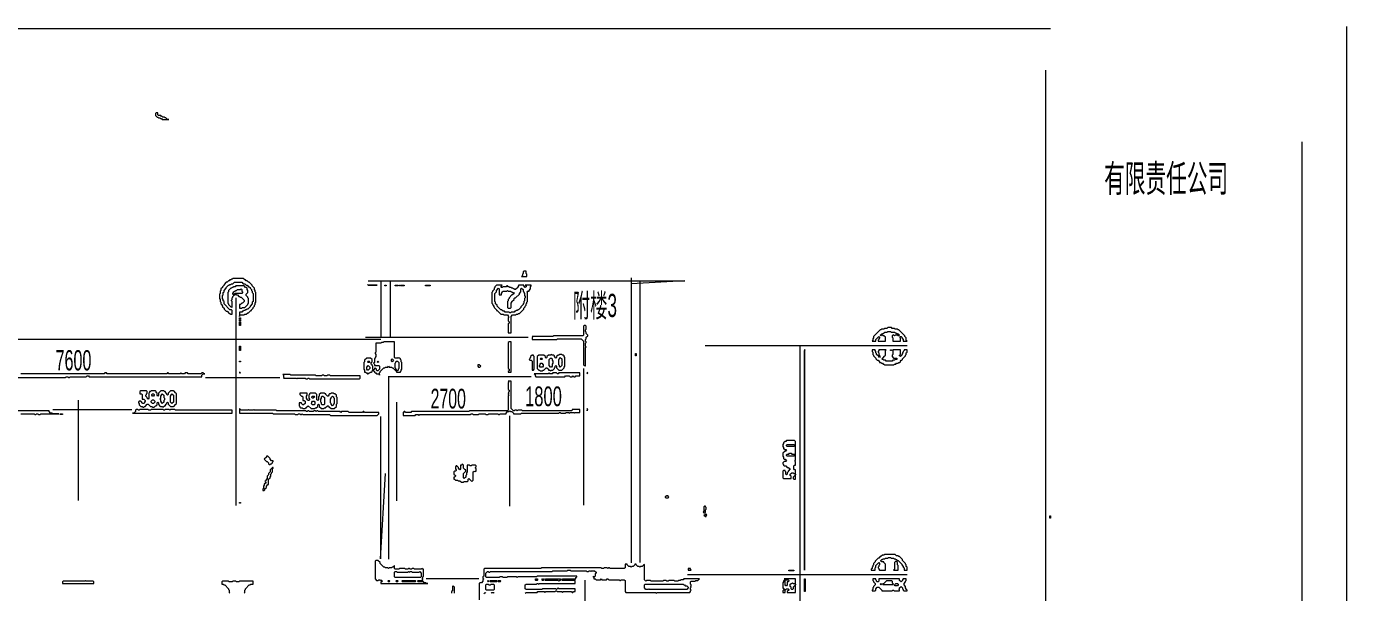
# Model space of a CAD drawing. Header units: millimetres. Extents: x 4 to 412, y 4 to 290.
# Drawn here: x 256.7 to 412.1, y 223.6 to 290.3 of the extents above; entities that cross this region are included whole.
import ezdxf

# ---------------------------------------------------------------- set-up
doc = ezdxf.new("R2010")
doc.units = ezdxf.units.MM
for name, color, linetype, lineweight in [('OCR_TEXT', 6, 'CONTINUOUS', 0), ('TRACE_CURVE', 6, 'CONTINUOUS', 0), ('TRACE_STRAIGHT', 5, 'CONTINUOUS', 0), ('TRACE_TEXT_SYMBOL', 6, 'CONTINUOUS', 0)]:
    doc.layers.add(name, color=color, linetype=linetype, lineweight=lineweight)
doc.styles.add('wqy-unicode', font='wqy-unicode')

msp = doc.modelspace()

# ---------------------------------------------------------------- linework, layer by layer
at = {"layer": 'TRACE_CURVE', "color": 6}
msp.add_lwpolyline([(348.28, 252.21), (348.28, 226.29), (348.28, 252.13), (348.37, 252.21)], close=True, dxfattribs=at)
at = {"layer": 'TRACE_STRAIGHT', "color": 5}
for p, q in [((36.51, 290.06), (377.27, 290.06)), ((412.1, 290.31), (412.1, 3.56)), ((376.67, 285.14), (376.67, 153.59)), ((406.82, 276.73), (406.82, 8.71)), ((296.96, 260.34), (334.21, 260.34)), ((298.45, 260.36), (298.45, 253.72)), ((299.55, 260.34), (299.55, 253.72)), ((327.88, 260.69), (327.88, 227.15)), ((327.88, 260.03), (334.21, 260.4)), ((328.9, 260.34), (328.9, 227.17)), ((281.38, 258.34), (281.38, 233.88)), ((223.48, 253.49), (298.45, 253.49)), ((296.61, 253.72), (315.79, 253.72)), ((336.62, 252.75), (360.37, 252.75)), ((347.75, 252.75), (347.75, 167.88)), ((277.79, 248.97), (286.54, 248.97)), ((299.28, 249.07), (316.14, 249.07)), ((299.34, 249.12), (299.34, 227.58)), ((322.28, 250.02), (322.28, 233.93)), ((262.83, 246.3), (262.83, 234.5)), ((300.29, 246.08), (300.29, 234.44)), ((259.83, 245.21), (269.12, 245.21)), ((298.38, 244.37), (298.41, 227.61)), ((313.59, 244.47), (313.59, 233.8)), ((298.41, 227.61), (298.97, 237.68)), ((334.53, 225.78), (360.37, 225.78)), ((303.78, 225.28), (309.97, 225.28)), ((322.46, 225.1), (322.46, 189.95))]:
    msp.add_line(p, q, dxfattribs=at)
at = {"layer": 'TRACE_TEXT_SYMBOL', "color": 6}
for points in [[(272.01, 280.15), (271.92, 280.06), (271.92, 279.8), (272.09, 279.62), (272.18, 279.62), (272.27, 279.54), (272.44, 279.54), (272.53, 279.45), (272.62, 279.45), (272.71, 279.36), (273.49, 279.36), (273.32, 279.36), (273.14, 279.54), (273.06, 279.54), (272.97, 279.62), (272.79, 279.62), (272.71, 279.71), (272.62, 279.71), (272.53, 279.8), (272.27, 279.8), (272.18, 279.89), (272.18, 280.15)], [(315.27, 261.5), (315.18, 261.41), (315.18, 261.23), (315.09, 261.15), (315.09, 260.97), (315, 260.88), (315.62, 260.88), (315.62, 261.15), (315.53, 261.23), (315.53, 261.5)], [(281.38, 259.75), (281.29, 259.66), (281.11, 259.66), (281.03, 259.57), (280.94, 259.57), (280.85, 259.48), (280.76, 259.48), (280.5, 259.22), (280.5, 259.04), (280.41, 258.96), (280.41, 257.73), (280.5, 257.64), (280.5, 257.56), (280.76, 257.29), (280.85, 257.29), (280.94, 257.21), (280.94, 257.91), (280.85, 257.99), (280.85, 258.08), (280.94, 258.17), (280.94, 258.34), (281.03, 258.43), (281.03, 258.52), (281.2, 258.69), (281.29, 258.69), (281.38, 258.78), (281.46, 258.69), (281.55, 258.69), (281.73, 258.52), (281.81, 258.52), (281.9, 258.43), (281.99, 258.43), (282.34, 258.08), (282.34, 257.91), (282.16, 257.73), (282.08, 257.73), (281.9, 257.56), (281.81, 257.56), (281.81, 257.12), (282.08, 257.12), (282.16, 257.21), (282.43, 257.21), (282.78, 257.56), (282.78, 257.64), (282.87, 257.73), (282.87, 258.26), (282.78, 258.34), (282.78, 258.43), (282.6, 258.61), (282.6, 258.78), (282.78, 258.96), (282.78, 259.22), (282.69, 259.31), (282.69, 259.48), (282.6, 259.57), (282.51, 259.57), (282.34, 259.75)], [(296.88, 259.92), (296.96, 259.83), (298.02, 259.83), (296.96, 259.83)], [(298.89, 259.83), (299.07, 259.83), (299.07, 259.75), (298.89, 259.75)], [(300.12, 259.83), (300.47, 259.83), (300.47, 259.75), (300.12, 259.75)], [(300.64, 259.83), (300.73, 259.83), (300.73, 259.75), (300.64, 259.75)], [(300.82, 259.83), (301.17, 259.83), (301.17, 259.75), (300.82, 259.75)], [(303.71, 259.83), (304.23, 259.83), (304.23, 259.75), (303.71, 259.75)], [(281.9, 259.31), (281.99, 259.4), (282.08, 259.31), (282.08, 259.13), (282.16, 259.04), (282.16, 258.96), (282.08, 258.87), (281.29, 258.87), (281.11, 258.69), (281.03, 258.78), (281.03, 258.87), (281.11, 258.96), (281.11, 259.04), (281.2, 259.13), (281.29, 259.13), (281.38, 259.22), (281.46, 259.22), (281.55, 259.31)], [(281.81, 255.98), (281.9, 255.98), (281.9, 255.8), (281.81, 255.8)], [(281.81, 255.72), (281.9, 255.72), (281.9, 255.63), (281.81, 255.63)], [(281.81, 255.54), (281.9, 255.54), (281.9, 255.1), (281.81, 255.1)], [(322.36, 255.1), (322.27, 255.02), (322.27, 253.97), (322.19, 253.88), (318.77, 253.88), (318.68, 253.79), (316.23, 253.79), (316.32, 253.7), (316.23, 253.62), (316.23, 253.44), (319.12, 253.44), (319.21, 253.53), (322.01, 253.53), (322.27, 253.26), (322.27, 250.46), (322.36, 250.37), (322.45, 250.37), (322.54, 250.29), (322.54, 252.48), (322.62, 252.56), (322.54, 252.65), (322.54, 253), (322.62, 253.09), (322.62, 253.18), (322.54, 253.26), (322.54, 253.44), (322.62, 253.53), (322.62, 253.7), (322.8, 253.88), (322.8, 253.97), (322.62, 254.14), (322.62, 254.32), (322.54, 254.4), (322.54, 254.58), (322.62, 254.67), (322.62, 255.02), (322.54, 255.1)], [(357.22, 253.97), (357.3, 254.05), (357.39, 253.97), (357.3, 253.88)], [(359.23, 253.97), (359.32, 254.05), (359.41, 254.05), (359.49, 253.97), (359.41, 253.88), (359.32, 253.88)], [(281.81, 252.65), (281.9, 252.65), (281.9, 252.13), (281.81, 252.13)], [(313.52, 253.18), (313.43, 253.09), (313.43, 250.02), (313.52, 249.94), (313.52, 249.76), (313.43, 249.67), (313.43, 249.59), (313.78, 249.59), (313.78, 253.18)], [(328.4, 251.78), (328.49, 251.78), (328.49, 251.51), (328.4, 251.51)], [(358.44, 252.21), (358.53, 252.21), (358.53, 252.13), (358.44, 252.13)], [(281.81, 250.9), (281.9, 250.9), (281.9, 250.81), (281.81, 250.81)], [(296.96, 250.37), (297.14, 250.2), (297.14, 250.02), (296.96, 249.85), (296.88, 249.85), (296.79, 249.94), (296.79, 250.2)], [(296.88, 250.81), (296.96, 250.9), (297.05, 250.9), (297.14, 250.81), (297.05, 250.73), (296.96, 250.73)], [(298.02, 250.81), (298.1, 250.9), (298.19, 250.81), (298.1, 250.73)], [(299.68, 251.08), (299.77, 251.16), (299.94, 250.99), (299.77, 250.81), (299.68, 250.9)], [(300.2, 250.81), (300.29, 250.9), (300.38, 250.9), (300.56, 250.73), (300.56, 250.02), (300.47, 249.94), (300.47, 249.85), (300.38, 249.76), (300.2, 249.94), (300.2, 250.02), (300.12, 250.11), (300.12, 250.64), (300.2, 250.73)], [(309.84, 250.46), (309.84, 250.29), (309.93, 250.2), (310.1, 250.2), (310.19, 250.29), (310.01, 250.46)], [(316.23, 251.6), (316.06, 251.43), (316.06, 251.34), (315.97, 251.25), (315.97, 251.16), (315.88, 251.08), (315.97, 250.99), (316.14, 250.99), (316.23, 250.9), (316.23, 249.85), (316.41, 249.85), (316.49, 249.94), (316.49, 251.43), (316.41, 251.51), (316.41, 251.6)], [(318.51, 251.69), (318.42, 251.6), (318.16, 251.6), (317.98, 251.43), (317.98, 251.34), (317.89, 251.25), (317.81, 251.34), (317.81, 251.43), (317.63, 251.6), (317.02, 251.6), (316.84, 251.43), (316.84, 250.02), (317.02, 249.85), (317.11, 249.85), (317.19, 249.76), (317.46, 249.76), (317.54, 249.85), (317.63, 249.85), (317.89, 250.11), (317.98, 250.11), (318.16, 249.94), (318.16, 249.85), (318.33, 249.85), (318.42, 249.76), (318.51, 249.85), (318.68, 249.85), (318.86, 250.02), (318.86, 250.11), (318.95, 250.2), (318.95, 250.29), (319.03, 250.37), (319.12, 250.29), (319.12, 250.11), (319.38, 249.85), (319.73, 249.85), (320, 250.11), (320, 250.2), (320.08, 250.29), (320.08, 251.34), (320, 251.43), (320, 251.51), (319.91, 251.6), (319.82, 251.6), (319.73, 251.69), (319.47, 251.69), (319.38, 251.6), (319.3, 251.6), (319.12, 251.43), (319.12, 251.34), (319.03, 251.25), (318.86, 251.43), (318.86, 251.51), (318.77, 251.6), (318.6, 251.6)], [(317.19, 250.55), (317.28, 250.64), (317.37, 250.64), (317.54, 250.46), (317.54, 250.29), (317.46, 250.2), (317.19, 250.2), (317.11, 250.29), (317.11, 250.37), (317.19, 250.46)], [(317.19, 251.16), (317.28, 251.25), (317.37, 251.25), (317.46, 251.16), (317.37, 251.08), (317.28, 251.08)], [(318.42, 251.25), (318.51, 251.25), (318.6, 251.16), (318.6, 250.99), (318.68, 250.9), (318.68, 250.64), (318.6, 250.55), (318.6, 250.29), (318.51, 250.2), (318.42, 250.2), (318.25, 250.37), (318.25, 251.08)], [(319.47, 251.25), (319.56, 251.34), (319.73, 251.16), (319.73, 250.9), (319.82, 250.81), (319.73, 250.73), (319.73, 250.37), (319.56, 250.2), (319.47, 250.29), (319.47, 250.37), (319.38, 250.46), (319.38, 251.08), (319.47, 251.16)], [(357.04, 251.43), (357.13, 251.51), (357.22, 251.43), (357.13, 251.34)], [(281.81, 249.59), (281.81, 249.5), (281.9, 249.5)], [(286.89, 249.32), (286.98, 249.24), (286.98, 249.06), (287.07, 248.97), (286.98, 248.89), (288.47, 248.89), (288.56, 248.8), (288.64, 248.89), (289.52, 248.89), (289.61, 248.8), (289.78, 248.8), (289.87, 248.89), (289.96, 248.89), (290.05, 248.8), (295.91, 248.8), (296, 248.89), (296, 249.15), (292.5, 249.15), (292.41, 249.24), (292.15, 249.24), (292.06, 249.15), (291.8, 249.15), (291.71, 249.24), (291.53, 249.24), (291.45, 249.15), (290.83, 249.15), (290.75, 249.24), (287.86, 249.24), (287.77, 249.32)], [(318.25, 249.5), (318.16, 249.41), (316.49, 249.41), (316.58, 249.32), (316.58, 249.15), (316.67, 249.06), (320.08, 249.06), (320.17, 249.15), (320.61, 249.15), (320.7, 249.06), (320.96, 249.06), (321.05, 249.15), (321.14, 249.06), (321.31, 249.06), (321.4, 249.15), (321.84, 249.15), (321.84, 249.5), (319.38, 249.5), (319.3, 249.41), (319.21, 249.41), (319.12, 249.5), (318.68, 249.5), (318.6, 249.41), (318.33, 249.41)], [(322.71, 249.59), (322.71, 249.41), (322.8, 249.5)], [(271.57, 246.35), (271.66, 246.35), (271.83, 246.17), (271.83, 246.08), (271.66, 245.91), (271.57, 245.91), (271.39, 246.08), (271.39, 246.17)], [(271.48, 246.96), (271.57, 247.05), (271.66, 247.05), (271.74, 246.96), (271.74, 246.87), (271.66, 246.78), (271.57, 246.78), (271.48, 246.87)], [(272.62, 246.96), (272.71, 247.05), (272.88, 246.87), (272.88, 246.61), (272.97, 246.52), (272.97, 246.35), (272.88, 246.26), (272.88, 246.08), (272.71, 245.91), (272.62, 246), (272.62, 246.08), (272.53, 246.17), (272.53, 246.35), (272.44, 246.43), (272.53, 246.52), (272.53, 246.78), (272.62, 246.87)], [(273.76, 246.96), (273.84, 247.05), (274.02, 246.87), (274.02, 246.08), (273.84, 245.91), (273.67, 246.08), (273.67, 246.78), (273.76, 246.87)], [(290.31, 246.08), (290.4, 246.17), (290.57, 246.17), (290.66, 246.08), (290.66, 245.82), (290.57, 245.73), (290.4, 245.73), (290.22, 245.91), (290.31, 246)], [(290.31, 246.7), (290.4, 246.78), (290.57, 246.78), (290.66, 246.7), (290.48, 246.52), (290.4, 246.52), (290.31, 246.61)], [(291.45, 246.7), (291.53, 246.78), (291.62, 246.78), (291.8, 246.61), (291.8, 245.82), (291.71, 245.73), (291.53, 245.73), (291.45, 245.82), (291.45, 246), (291.36, 246.08), (291.36, 246.43), (291.45, 246.52)], [(292.76, 246.78), (292.85, 246.7), (292.85, 246.61), (292.94, 246.52), (292.94, 245.91), (292.85, 245.82), (292.85, 245.73), (292.76, 245.65), (292.59, 245.82), (292.59, 245.91), (292.5, 246), (292.5, 246.43), (292.59, 246.52), (292.59, 246.61)], [(260.71, 244.68), (260.97, 244.68), (260.97, 244.6), (260.71, 244.6)], [(269.64, 245.21), (269.55, 245.12), (269.55, 244.95), (269.38, 244.77), (269.2, 244.77), (280.94, 244.77), (280.94, 245.12), (274.28, 245.12), (274.2, 245.21), (273.67, 245.21), (273.58, 245.12), (273.49, 245.21), (273.06, 245.21), (272.97, 245.12), (272.88, 245.12), (272.79, 245.21), (271.39, 245.21), (271.31, 245.12), (271.13, 245.12), (271.04, 245.21), (270.08, 245.21), (269.99, 245.12), (269.9, 245.12), (269.82, 245.21)], [(281.81, 245.3), (281.81, 244.77), (285.67, 244.77), (285.76, 244.68), (288.29, 244.68), (288.38, 244.6), (288.64, 244.6), (288.73, 244.68), (288.91, 244.68), (289, 244.6), (289.08, 244.6), (289.17, 244.68), (289.26, 244.6), (292.41, 244.6), (292.5, 244.51), (298.02, 244.51), (298.19, 244.68), (298.19, 244.86), (296.53, 244.86), (296.44, 244.95), (296.35, 244.95), (296.26, 244.86), (294.69, 244.86), (294.6, 244.95), (293.81, 244.95), (293.72, 244.86), (293.64, 244.95), (291.1, 244.95), (291.01, 245.03), (290.92, 245.03), (290.83, 244.95), (290.75, 245.03), (290.57, 245.03), (290.48, 244.95), (290.05, 244.95), (289.96, 245.03), (289.87, 245.03), (289.78, 244.95), (289.7, 244.95), (289.61, 245.03), (286.19, 245.03), (286.11, 245.12), (283.57, 245.12), (283.48, 245.21), (283.39, 245.12), (282.95, 245.12), (282.87, 245.21), (282.78, 245.12), (281.99, 245.12)], [(322.71, 245.3), (322.71, 245.03), (322.71, 245.12), (322.8, 245.21)], [(346.18, 241), (346.27, 241.09), (347.06, 241.09), (347.14, 241), (347.14, 240.92), (347.06, 240.83), (346.27, 240.83), (346.18, 240.92)], [(284.97, 239.69), (284.97, 239.6), (284.7, 239.34), (284.97, 239.08), (285.05, 239.08), (285.23, 238.9), (285.23, 238.82), (285.32, 238.73), (285.4, 238.73), (285.49, 238.82), (285.58, 238.82), (285.67, 238.9), (285.67, 238.99), (285.76, 239.08), (285.76, 239.17), (285.58, 239.17), (285.4, 239.34), (285.4, 239.43), (285.14, 239.69)], [(346.44, 239.95), (346.53, 240.04), (346.71, 240.04), (346.79, 239.95), (347.14, 239.95), (347.23, 239.87), (347.06, 239.69), (346.27, 239.69), (346.18, 239.78), (346.18, 239.87), (346.27, 239.95)], [(285.67, 238.38), (285.4, 238.11), (285.4, 237.85), (285.23, 237.68), (285.23, 237.5), (285.05, 237.33), (285.05, 237.06), (284.88, 236.89), (284.88, 236.8), (284.79, 236.71), (284.88, 236.63), (284.88, 236.54), (284.79, 236.45), (284.7, 236.45), (284.7, 236.28), (284.62, 236.19), (284.62, 236.01), (284.7, 235.93), (284.62, 235.84), (284.53, 235.84), (284.53, 235.66), (284.7, 235.66), (284.79, 235.75), (284.79, 235.84), (284.97, 236.01), (284.97, 236.19), (285.14, 236.36), (285.23, 236.36), (285.23, 236.98), (285.4, 237.15), (285.4, 237.24), (285.49, 237.33), (285.49, 237.59), (285.58, 237.68), (285.58, 237.76), (285.67, 237.85), (285.67, 238.2), (285.76, 238.29), (285.76, 238.38)], [(332.08, 235.05), (331.99, 234.96), (331.91, 234.96), (331.91, 234.87), (331.99, 234.79), (332.26, 234.79), (332.34, 234.87), (332.26, 234.96), (332.26, 235.05)], [(281.81, 234.26), (281.9, 234.26), (281.9, 234.17), (281.81, 234.17)], [(336.55, 233.82), (336.46, 233.74), (336.46, 233.21), (336.37, 233.12), (336.46, 233.04), (336.55, 233.04), (336.64, 233.12), (336.64, 233.39), (336.72, 233.47), (336.72, 233.65), (336.64, 233.74), (336.64, 233.82)], [(336.64, 232.86), (336.55, 232.77), (336.46, 232.77), (336.64, 232.6), (336.72, 232.6), (336.72, 232.68), (336.81, 232.77), (336.72, 232.86)], [(377.18, 232.68), (377.27, 232.68), (377.27, 232.42), (377.18, 232.42)], [(297.84, 227.43), (297.75, 227.34), (297.75, 225.24), (297.93, 225.07), (298.1, 225.07), (298.19, 225.15), (298.28, 225.15), (298.37, 225.07), (298.45, 225.15), (298.63, 224.98), (298.54, 224.89), (298.45, 224.89), (298.45, 224.72), (303.97, 224.72), (303.8, 224.72), (303.71, 224.8), (303.53, 224.8), (303.45, 224.89), (302.83, 224.89), (302.74, 224.98), (302.83, 225.07), (303.36, 225.07), (303.36, 225.15), (303.27, 225.24), (303.36, 225.33), (303.36, 225.5), (303.45, 225.59), (303.45, 226.38), (303.36, 226.38), (303.27, 226.47), (303.18, 226.38), (302.39, 226.38), (302.31, 226.47), (302.13, 226.47), (302.04, 226.38), (301.87, 226.38), (301.78, 226.47), (301.69, 226.47), (301.61, 226.38), (301.34, 226.38), (301.26, 226.47), (300.64, 226.47), (300.56, 226.38), (300.12, 226.38), (300.03, 226.47), (300.03, 226.82), (299.85, 226.64), (299.77, 226.64), (299.68, 226.55), (299.42, 226.55), (299.33, 226.47), (299.24, 226.55), (298.98, 226.55), (298.89, 226.64), (298.8, 226.64), (298.37, 227.08), (298.37, 227.17), (298.1, 227.43)], [(359.05, 227.34), (358.88, 227.17), (358.88, 226.38), (358.79, 226.29), (359.32, 226.29), (359.32, 226.82), (359.23, 226.91), (359.23, 227.17)], [(300.03, 226.03), (300.12, 226.12), (300.29, 226.12), (300.38, 226.03), (301.61, 226.03), (301.69, 226.12), (301.78, 226.03), (301.87, 226.12), (302.04, 226.12), (302.13, 226.03), (302.92, 226.03), (303.01, 226.12), (303.18, 225.94), (303.18, 225.5), (303.09, 225.42), (300.12, 225.42), (300.03, 225.5)], [(334.62, 226.47), (334.62, 226.29), (334.97, 226.29), (334.88, 226.38), (334.88, 226.47)], [(346.44, 226.29), (347.06, 226.29), (347.06, 226.2), (346.44, 226.2)], [(263.69, 225.07), (263.6, 224.98), (261.06, 224.98), (260.97, 224.89), (260.97, 224.72), (264.65, 224.72), (264.65, 224.89), (264.56, 224.98), (263.77, 224.98)], [(299.24, 224.98), (299.33, 225.07), (299.42, 225.07), (299.5, 224.98), (299.42, 224.89), (299.33, 224.89)], [(300.2, 224.98), (300.29, 225.07), (300.38, 225.07), (300.47, 224.98), (300.38, 224.89), (300.29, 224.89)], [(300.91, 224.98), (300.99, 225.07), (302.48, 225.07), (302.57, 224.98), (302.48, 224.89), (300.99, 224.89)], [(310.8, 224.54), (310.89, 224.63), (311.06, 224.63), (311.15, 224.54), (311.33, 224.54), (311.41, 224.63), (311.68, 224.63), (311.76, 224.54), (311.76, 224.02), (311.68, 223.93), (310.89, 223.93), (310.8, 224.02)], [(310.98, 224.98), (311.06, 225.07), (311.15, 224.98), (311.06, 224.89)], [(311.24, 224.98), (311.33, 225.07), (312.03, 225.07), (312.11, 224.98), (312.03, 224.89), (311.33, 224.89)], [(312.2, 224.98), (312.29, 225.07), (312.47, 225.07), (312.55, 224.98), (312.47, 224.89), (312.29, 224.89)], [(316.58, 225.15), (316.67, 225.24), (316.84, 225.24), (316.93, 225.15), (316.84, 225.07), (316.67, 225.07)], [(317.37, 225.15), (317.46, 225.24), (317.54, 225.24), (317.63, 225.15), (317.54, 225.07), (317.46, 225.07)], [(317.72, 225.15), (317.81, 225.24), (319.56, 225.24), (319.65, 225.15), (319.56, 225.07), (319.47, 225.07), (319.38, 224.98), (319.3, 225.07), (317.81, 225.07)], [(329.45, 224.54), (329.54, 224.63), (334.01, 224.63), (334.1, 224.54), (334.18, 224.54), (334.27, 224.45), (334.45, 224.45), (334.62, 224.28), (334.62, 224.19), (334.45, 224.02), (330.07, 224.02), (329.98, 224.1), (329.89, 224.02), (329.63, 224.02), (329.45, 224.19)], [(345.92, 225.24), (346.01, 225.15), (345.83, 224.98), (345.83, 224.89), (345.74, 224.8), (345.74, 224.19), (345.83, 224.1), (345.92, 224.1), (346.01, 224.02), (345.92, 223.93), (345.83, 223.93), (345.74, 223.84), (345.74, 223.66), (346.01, 223.66), (346.01, 223.93), (346.18, 224.1), (346.36, 224.1), (346.44, 224.02), (346.44, 223.93), (346.27, 223.75), (346.27, 223.66), (347.23, 223.66), (347.23, 225.24)], [(346.01, 225.07), (346.09, 225.15), (346.36, 225.15), (346.44, 225.07), (346.44, 224.98), (346.36, 224.89), (346.27, 224.89), (346.27, 224.54), (346.18, 224.45), (346.09, 224.45), (346.01, 224.54)], [(346.79, 224.72), (346.88, 224.8), (346.97, 224.72), (347.14, 224.72), (347.23, 224.63), (347.23, 224.54), (346.97, 224.28), (346.97, 224.1), (346.88, 224.02), (346.79, 224.02), (346.71, 224.1), (346.71, 224.28), (346.62, 224.37), (346.62, 224.63), (346.71, 224.72)], [(348.28, 225.24), (348.37, 225.24), (348.37, 223.75), (348.28, 223.75)], [(356.34, 225.24), (356.34, 225.07), (356.43, 224.98), (356.43, 224.89), (356.6, 224.72), (356.6, 224.54), (356.43, 224.37), (356.43, 224.28), (356.34, 224.19), (356.34, 224.02), (356.25, 223.93), (356.25, 223.84), (356.6, 223.84), (356.69, 223.93), (356.69, 224.1), (356.87, 224.28), (357.04, 224.28), (357.39, 223.93), (357.39, 223.84), (358.62, 223.84), (358.7, 223.93), (358.79, 223.93), (358.88, 223.84), (359.49, 223.84), (359.49, 223.93), (359.41, 224.02), (359.49, 224.1), (359.49, 224.19), (359.67, 224.37), (359.84, 224.19), (359.84, 224.1), (359.93, 224.02), (359.93, 223.93), (360.02, 223.84), (360.37, 223.84), (360.37, 223.93), (360.28, 224.02), (360.28, 224.1), (360.19, 224.19), (360.19, 224.37), (360.02, 224.54), (360.02, 224.72), (360.19, 224.89), (360.19, 224.98), (360.28, 225.07), (360.28, 225.24), (359.93, 225.24), (359.84, 225.15), (359.84, 225.07), (359.67, 224.89), (359.49, 225.07), (359.49, 225.24), (357.04, 225.24), (357.04, 224.98), (356.95, 224.89), (356.87, 224.89), (356.78, 224.98), (356.78, 225.07), (356.69, 225.15), (356.69, 225.24)], [(357.22, 224.63), (357.3, 224.72), (357.39, 224.63), (357.3, 224.54)], [(358, 225.07), (358.53, 225.07), (358.62, 224.98), (358.62, 224.8), (358.79, 224.63), (358.7, 224.54), (357.57, 224.54), (357.48, 224.63), (357.57, 224.72), (357.65, 224.72)], [(359.05, 224.72), (359.23, 224.72), (359.32, 224.63), (359.32, 224.54), (359.23, 224.45), (358.97, 224.45), (358.88, 224.54)]]:
    msp.add_lwpolyline(points, close=True, dxfattribs=at)
for points in [[(281.03, 260.62), (280.94, 260.53), (280.85, 260.53), (280.76, 260.45), (280.68, 260.45), (280.59, 260.36), (280.5, 260.36), (280.33, 260.18), (280.24, 260.18), (279.98, 259.92), (279.98, 259.83), (279.8, 259.66), (279.8, 259.57), (279.62, 259.4), (279.62, 259.22), (279.54, 259.13), (279.54, 258.87), (279.45, 258.78), (279.45, 258.26), (279.54, 258.17), (279.54, 257.91), (279.62, 257.82), (279.62, 257.64), (279.71, 257.56), (279.71, 257.47), (279.8, 257.38), (279.8, 257.29), (279.98, 257.12), (279.98, 257.03), (280.24, 256.77), (280.33, 256.77), (280.59, 256.51), (280.68, 256.51), (280.76, 256.42), (280.94, 256.42), (280.94, 256.86), (280.85, 256.94), (280.68, 256.94), (279.98, 257.64), (279.98, 257.91), (279.89, 257.99), (279.89, 258.17), (279.8, 258.26), (279.8, 258.61), (279.89, 258.69), (279.89, 258.96), (279.98, 259.04), (279.98, 259.22), (280.24, 259.48), (280.24, 259.57), (280.5, 259.83), (280.59, 259.83), (280.68, 259.92), (280.76, 259.92), (280.85, 260.01), (281.03, 260.01), (281.2, 260.18), (282.08, 260.18), (282.25, 260.01), (282.43, 260.01), (282.6, 259.83), (282.69, 259.83), (282.87, 259.66), (282.95, 259.66)], [(282.95, 259.66), (283.04, 259.57), (283.04, 259.48), (283.22, 259.31), (283.22, 259.22), (283.3, 259.13), (283.3, 258.96), (283.39, 258.87), (283.39, 257.91), (283.3, 257.82), (283.3, 257.64), (283.04, 257.38), (283.04, 257.29), (282.78, 257.03), (282.69, 257.03), (282.6, 256.94), (282.51, 256.94), (282.43, 256.86), (282.34, 256.86), (282.25, 256.77), (282.16, 256.77), (282.08, 256.68), (281.81, 256.68), (281.81, 256.15), (281.81, 256.24), (281.9, 256.33), (282.34, 256.33), (282.43, 256.42), (282.6, 256.42), (282.78, 256.59), (282.87, 256.59), (283.13, 256.86), (283.22, 256.86), (283.22, 256.94), (283.39, 257.12), (283.39, 257.21), (283.57, 257.38), (283.57, 257.47), (283.65, 257.56), (283.65, 257.73), (283.74, 257.82), (283.74, 258.96), (283.65, 259.04), (283.65, 259.22), (283.57, 259.31), (283.57, 259.48), (283.3, 259.75), (283.3, 259.83), (282.95, 260.18), (282.87, 260.18), (282.69, 260.36), (282.6, 260.36), (282.51, 260.45), (282.43, 260.45), (282.25, 260.62), (281.03, 260.62)], [(312.03, 259.83), (311.85, 259.66), (311.85, 259.57), (311.76, 259.48), (311.76, 259.31), (311.59, 259.13), (311.59, 259.04), (311.5, 258.96), (311.5, 257.73), (311.59, 257.64), (311.59, 257.56), (311.68, 257.47), (311.68, 257.38), (311.76, 257.29), (311.76, 257.21), (312.03, 256.94), (312.03, 256.86), (312.11, 256.86), (312.55, 256.42), (312.82, 256.42), (312.9, 256.33), (313.34, 256.33), (313.43, 256.24), (313.43, 256.15), (313.52, 256.07), (313.43, 255.98), (313.43, 255.63), (313.52, 255.54), (313.52, 255.37), (313.43, 255.28), (313.43, 254.23), (313.78, 254.23), (313.78, 256.15), (313.95, 256.33), (314.3, 256.33), (314.39, 256.42), (314.57, 256.42), (314.65, 256.51), (314.74, 256.51), (315.27, 257.03), (315.27, 257.12), (315.44, 257.29), (315.44, 257.38), (315.53, 257.47), (315.53, 257.64), (315.62, 257.73), (315.62, 257.82), (315.71, 257.91), (315.71, 258.96), (315.62, 259.04), (315.71, 259.13), (315.88, 259.13), (315.88, 259.22), (316.06, 259.4), (316.06, 259.66), (316.14, 259.75), (316.14, 259.83), (315.44, 259.83), (315.53, 259.75), (315.53, 259.66), (315.44, 259.57), (315.27, 259.75), (315.27, 259.83), (314.65, 259.83)], [(314.65, 259.83), (314.65, 259.75), (314.57, 259.66), (314.57, 259.57), (314.3, 259.31), (314.22, 259.31), (314.13, 259.4), (314.04, 259.4), (313.95, 259.48), (313.87, 259.48), (313.78, 259.57), (313.6, 259.57), (313.52, 259.66), (313.43, 259.66), (313.34, 259.75), (313.25, 259.75), (313.17, 259.66), (312.82, 259.66), (312.73, 259.57), (312.64, 259.57), (312.55, 259.66), (312.73, 259.83), (312.03, 259.83)], [(313.78, 256.68), (313.69, 256.59), (313.6, 256.59), (313.52, 256.68), (313.08, 256.68), (312.99, 256.77), (312.82, 256.77), (312.64, 256.94), (312.55, 256.94), (312.11, 257.38), (312.11, 257.47), (311.94, 257.64), (311.94, 257.82), (311.85, 257.91), (311.85, 258.87), (312.03, 259.04), (312.03, 259.22), (312.29, 259.48)], [(312.29, 259.48), (312.38, 259.4), (312.38, 258.69), (312.64, 258.69), (312.64, 258.87), (312.73, 258.96), (312.73, 259.04), (312.82, 259.13), (313.25, 259.13), (313.34, 259.22), (313.43, 259.13), (313.69, 259.13), (313.78, 259.04), (313.87, 259.04), (313.95, 258.96), (314.04, 258.96), (314.13, 258.87), (313.95, 258.69), (313.87, 258.69), (313.52, 258.34), (313.52, 258.26), (313.43, 258.17), (313.43, 257.99), (313.34, 257.91), (313.34, 257.21), (313.43, 257.12), (313.69, 257.12), (313.78, 257.21), (313.78, 257.73), (313.87, 257.82), (313.87, 257.91), (314.13, 258.17), (314.13, 258.26), (314.22, 258.34), (314.3, 258.34), (314.74, 258.78), (314.74, 258.87), (314.92, 259.04), (314.92, 259.4), (315, 259.48), (315.18, 259.31), (315.18, 259.13), (315.27, 259.04), (315.27, 258.96), (315.36, 258.87), (315.36, 258.61), (315.44, 258.52), (315.44, 258.34), (315.36, 258.26), (315.36, 257.99), (315.27, 257.91), (315.27, 257.73), (315.18, 257.64), (315.18, 257.56), (314.92, 257.29), (314.92, 257.21), (314.65, 256.94), (314.57, 256.94), (314.48, 256.86), (314.39, 256.86), (314.3, 256.77), (314.22, 256.77), (314.13, 256.68), (313.78, 256.68)], [(358.09, 254.84), (358, 254.75), (357.74, 254.75), (357.65, 254.67), (357.39, 254.67), (357.3, 254.58), (357.22, 254.58), (356.43, 253.79), (356.43, 253.62), (356.34, 253.53), (356.34, 253.35), (356.25, 253.26), (356.69, 253.26), (356.69, 253.44), (357.04, 253.79), (357.13, 253.7), (357.13, 253.62), (357.04, 253.53), (357.04, 253.44), (356.95, 253.35), (356.95, 253.26), (357.83, 253.26), (357.83, 253.7), (357.65, 253.88), (357.57, 253.88), (357.39, 254.05), (357.48, 254.14), (357.57, 254.14), (357.74, 254.32), (358, 254.32), (358.09, 254.4), (358.44, 254.4), (358.53, 254.32), (358.88, 254.32), (358.97, 254.23), (359.05, 254.23), (359.14, 254.14), (359.23, 254.14), (359.32, 254.05), (359.23, 253.97), (358.97, 253.97), (358.88, 253.88), (358.79, 253.97), (358.79, 254.05), (358.62, 253.88), (358.62, 253.7), (358.7, 253.62), (358.7, 253.26), (359.58, 253.26), (359.58, 253.62), (359.49, 253.7), (359.58, 253.79), (359.67, 253.79), (359.76, 253.7), (359.76, 253.62), (359.93, 253.44), (359.93, 253.26), (360.37, 253.26), (360.28, 253.35), (360.28, 253.62), (360.11, 253.79), (360.11, 253.88), (359.41, 254.58), (359.32, 254.58)], [(359.32, 254.58), (359.23, 254.67), (358.97, 254.67), (358.88, 254.75), (358.62, 254.75), (358.53, 254.84), (358.09, 254.84)], [(298.8, 253.18), (298.72, 253.09), (298.54, 253.09), (298.45, 253), (297.84, 253), (297.84, 251.95), (297.75, 251.86), (297.75, 251.78), (297.84, 251.69), (297.84, 251.43), (297.75, 251.34), (297.75, 251.25), (297.67, 251.16), (297.67, 250.73), (297.58, 250.64), (297.67, 250.55), (297.67, 250.37), (298.19, 250.37), (298.28, 250.29), (298.28, 249.94), (298.1, 249.76), (298.02, 249.76), (297.93, 249.85), (297.93, 249.94), (297.75, 250.11), (297.67, 250.02), (297.67, 249.94), (297.58, 249.85), (297.49, 249.94), (297.49, 250.29), (297.4, 250.37), (297.4, 250.46), (297.31, 250.55), (297.31, 250.73), (297.4, 250.81), (297.4, 251.08), (297.23, 251.25), (296.79, 251.25), (296.53, 250.99), (296.53, 250.81), (296.44, 250.73), (296.44, 249.94), (296.53, 249.85), (296.53, 249.59), (296.61, 249.59), (296.7, 249.5), (296.79, 249.5), (296.88, 249.41), (296.96, 249.41), (297.05, 249.5), (297.14, 249.5), (297.23, 249.59), (297.31, 249.59), (297.4, 249.67), (297.4, 249.76), (297.49, 249.85), (297.67, 249.67), (297.67, 249.59), (297.75, 249.5), (297.84, 249.5), (297.93, 249.41), (298.19, 249.41), (298.28, 249.32), (298.28, 249.24)], [(298.28, 249.24), (298.28, 249.5), (298.37, 249.59), (298.37, 249.67), (298.8, 250.11), (298.89, 250.11), (298.98, 250.2), (299.24, 250.2), (299.33, 250.29), (299.42, 250.2), (299.68, 250.2), (299.77, 250.11), (299.85, 250.11), (300.29, 249.67), (300.29, 249.59), (300.73, 249.59), (300.73, 249.67), (300.82, 249.76), (300.82, 249.85), (300.91, 249.94), (300.91, 250.73), (300.82, 250.81), (300.82, 250.99), (300.73, 251.08), (300.73, 251.16), (300.64, 251.25), (300.56, 251.25), (300.47, 251.34), (300.38, 251.25), (300.12, 251.25), (300.03, 251.34), (300.03, 253.18), (298.8, 253.18)], [(356.25, 252.21), (356.25, 252.04), (356.34, 251.95), (356.34, 251.69), (356.43, 251.6), (356.43, 251.51), (356.69, 251.25), (356.69, 251.16), (356.87, 250.99), (356.95, 250.99), (357.13, 250.81), (357.13, 250.73), (357.3, 250.73), (357.39, 250.64), (357.48, 250.64), (357.57, 250.55), (357.65, 250.55), (357.74, 250.46), (358.79, 250.46), (358.88, 250.55), (359.05, 250.55), (359.14, 250.64), (359.32, 250.64), (359.41, 250.73), (359.49, 250.73), (359.58, 250.81), (359.58, 250.9), (359.67, 250.99), (359.76, 250.99), (359.84, 251.08), (359.84, 251.16), (360.19, 251.51), (360.19, 251.6), (360.28, 251.69), (360.28, 251.86), (360.37, 251.95), (360.37, 252.21), (360.02, 252.21), (360.02, 252.13), (359.93, 252.04), (359.93, 251.95), (359.84, 251.86), (359.84, 251.78), (359.76, 251.69), (359.76, 251.6), (359.58, 251.43), (359.49, 251.51), (359.49, 251.6), (359.58, 251.69), (359.58, 252.21), (358.7, 252.21), (358.7, 251.69), (358.62, 251.6), (358.62, 251.43), (358.79, 251.25), (359.14, 251.25), (359.23, 251.16), (359.14, 251.08), (358.97, 251.08), (358.88, 250.99), (358.7, 250.99), (358.62, 250.9), (357.92, 250.9), (357.83, 250.99)], [(357.83, 250.99), (357.65, 250.99), (357.57, 251.08), (357.48, 251.08), (357.39, 251.16), (357.57, 251.34), (357.65, 251.34), (357.65, 251.43), (357.83, 251.6), (357.83, 252.13), (357.92, 252.21), (357.04, 252.21), (357.04, 252.13), (356.95, 252.04), (356.95, 251.95), (357.04, 251.86), (357.04, 251.69), (357.13, 251.6), (357.13, 251.51), (357.04, 251.43), (356.78, 251.69), (356.78, 251.78), (356.69, 251.86), (356.69, 252.04), (356.6, 252.13), (356.6, 252.21), (356.25, 252.21)], [(244.6, 248.97), (261.32, 248.97), (261.41, 249.06), (261.58, 249.06), (261.67, 248.97), (261.76, 248.97), (261.85, 249.06), (263.77, 249.06), (263.86, 249.15), (264.04, 249.15), (264.12, 249.06), (277.35, 249.06), (277.35, 249.24), (277.52, 249.41), (277.7, 249.41), (277.61, 249.41), (277.52, 249.5), (277.35, 249.5), (277.26, 249.41), (275.77, 249.41), (275.68, 249.5), (275.42, 249.5), (275.33, 249.41), (274.98, 249.41), (274.9, 249.5), (274.81, 249.41), (273.49, 249.41), (273.41, 249.5), (273.32, 249.5), (273.23, 249.41), (266.23, 249.41), (266.14, 249.5), (265.96, 249.5), (265.88, 249.41), (256.07, 249.41)], [(270.17, 247.4), (270.08, 247.31), (270.08, 247.05), (270.25, 247.05), (270.34, 246.96), (270.34, 246.43), (270.52, 246.43), (270.69, 246.26), (270.69, 246.17), (270.6, 246.08), (270.6, 246), (270.52, 245.91), (270.43, 245.91), (270.17, 246.17), (269.99, 246.17), (269.9, 246.08), (269.9, 246), (269.99, 245.91), (269.99, 245.73), (270.17, 245.56), (270.34, 245.56), (270.43, 245.47), (270.52, 245.47), (270.6, 245.56), (270.69, 245.56), (270.95, 245.82), (271.04, 245.82), (271.31, 245.56), (271.48, 245.56), (271.57, 245.47), (271.74, 245.47), (271.92, 245.65), (272.01, 245.65), (272.09, 245.73), (272.09, 246), (272.18, 246.08), (272.27, 246), (272.27, 245.82), (272.36, 245.73), (272.36, 245.65), (272.44, 245.65), (272.53, 245.56), (272.71, 245.56), (272.79, 245.47), (272.97, 245.65), (273.06, 245.65), (273.14, 245.73), (273.14, 245.82), (273.23, 245.91), (273.23, 246), (273.32, 246.08), (273.41, 246), (273.41, 245.82), (273.67, 245.56), (274.02, 245.56), (274.11, 245.65), (274.2, 245.65), (274.2, 245.73), (274.37, 245.91), (274.37, 247.05), (274.2, 247.22), (274.2, 247.31), (274.11, 247.31), (274.02, 247.4)], [(274.02, 247.4), (273.67, 247.4), (273.41, 247.13), (273.41, 246.96), (273.32, 246.87), (273.23, 246.96), (273.23, 247.05), (273.14, 247.13), (273.14, 247.22), (273.06, 247.31), (272.97, 247.31), (272.88, 247.4), (272.53, 247.4), (272.27, 247.13), (272.27, 246.87), (272.18, 246.78), (272.09, 246.87), (272.09, 247.13), (272.01, 247.22), (272.01, 247.31), (271.92, 247.4), (271.39, 247.4), (271.31, 247.31), (271.22, 247.31), (271.22, 247.22), (271.13, 247.13), (271.13, 246.52), (271.04, 246.43), (270.95, 246.52), (270.95, 246.61), (270.78, 246.78), (270.78, 246.87), (270.87, 246.96), (270.87, 247.05), (270.95, 247.13), (270.95, 247.31), (270.87, 247.4), (270.17, 247.4)], [(288.91, 247.13), (288.91, 246.96), (289.08, 246.78), (289.17, 246.78), (289.26, 246.7), (289.26, 246.26), (289.43, 246.26), (289.52, 246.17), (289.52, 245.91), (289.35, 245.73), (289.26, 245.73), (289.08, 245.91), (289.08, 246), (288.82, 246), (288.82, 245.65), (288.91, 245.56), (288.91, 245.47), (289, 245.38), (289.17, 245.38), (289.26, 245.3), (289.52, 245.3), (289.61, 245.38), (289.7, 245.38), (289.7, 245.47), (289.87, 245.65), (290.22, 245.3), (290.66, 245.3), (290.75, 245.38), (290.83, 245.38), (291.01, 245.56), (291.01, 245.73), (291.1, 245.82), (291.18, 245.73), (291.18, 245.56), (291.45, 245.3), (291.71, 245.3), (291.8, 245.38), (291.89, 245.38), (292.15, 245.65), (292.24, 245.65), (292.32, 245.56), (292.32, 245.47), (292.41, 245.47), (292.59, 245.3), (292.94, 245.3), (293.2, 245.56), (293.2, 245.82), (293.29, 245.91), (293.29, 246.61), (293.2, 246.7), (293.2, 246.87), (293.02, 247.05), (292.94, 247.05), (292.85, 247.13), (292.59, 247.13), (292.5, 247.05), (292.41, 247.05), (292.32, 246.96), (292.32, 246.87), (292.24, 246.78), (292.15, 246.78), (291.97, 246.96), (291.97, 247.05), (291.89, 247.05)], [(291.89, 247.05), (291.8, 247.13), (291.36, 247.13), (291.18, 246.96), (291.18, 246.78), (291.1, 246.7), (291.1, 246.35), (291.01, 246.26), (290.92, 246.35), (290.92, 246.96), (290.75, 247.13), (290.13, 247.13), (290.05, 247.05), (290.05, 246.96), (289.96, 246.87), (289.96, 246.52), (290.05, 246.43), (290.05, 246.35), (289.96, 246.26), (289.87, 246.26), (289.78, 246.35), (289.78, 246.43), (289.7, 246.52), (289.7, 246.78), (289.78, 246.87), (289.78, 247.13), (288.91, 247.13)], [(313.43, 248.54), (313.52, 248.45), (313.43, 248.36), (313.43, 247.57), (313.52, 247.49), (313.52, 247.31), (313.43, 247.22), (313.52, 247.13), (313.43, 247.05), (313.43, 246.96), (313.52, 246.87), (313.43, 246.78), (313.43, 245.12), (313.34, 245.03), (308.87, 245.03), (308.79, 244.95), (302.04, 244.95), (301.96, 244.86), (301.34, 244.86), (301.26, 244.95), (301.17, 244.95), (301.08, 244.86), (301.08, 244.51), (302.48, 244.51), (302.57, 244.6), (302.83, 244.6), (302.92, 244.51), (303.01, 244.6), (308.96, 244.6), (309.05, 244.68), (309.22, 244.68), (309.31, 244.6), (309.93, 244.6), (310.01, 244.68), (310.71, 244.68), (310.8, 244.6), (311.06, 244.6), (311.15, 244.68), (312.2, 244.68), (312.29, 244.6), (312.38, 244.6), (312.47, 244.68), (313.17, 244.68), (313.17, 244.77), (313.34, 244.95), (313.52, 244.95), (313.6, 245.03), (313.69, 244.95), (313.87, 244.95), (314.04, 244.77), (314.04, 244.68), (314.92, 244.68), (315, 244.77), (319.38, 244.77), (319.47, 244.86), (319.56, 244.86), (319.65, 244.77), (320.17, 244.77), (320.26, 244.86), (320.52, 244.86), (320.61, 244.77), (320.7, 244.86), (321.14, 244.86), (321.22, 244.77)], [(321.22, 244.77), (321.31, 244.86), (321.84, 244.86), (321.84, 245.21), (320.96, 245.21), (320.96, 245.12), (320.87, 245.03), (315.09, 245.03), (315, 245.12), (314.57, 245.12), (314.48, 245.03), (314.39, 245.12), (314.22, 245.12), (314.13, 245.03), (314.04, 245.03), (313.78, 245.3), (313.78, 248.54), (313.43, 248.54)], [(256.07, 244.68), (257.64, 244.68), (257.73, 244.6), (257.82, 244.6), (257.91, 244.68), (258.08, 244.68), (258.17, 244.6), (258.34, 244.6), (258.43, 244.68), (260.53, 244.68), (259.83, 244.68), (259.75, 244.77), (259.57, 244.77), (259.4, 244.95), (259.4, 245.03), (244.6, 245.03)], [(346.18, 241.53), (346.09, 241.44), (346.01, 241.44), (345.83, 241.27), (345.83, 241.18), (345.74, 241.09), (345.74, 240.83), (345.83, 240.74), (345.83, 240.57), (345.92, 240.57), (346.01, 240.48), (346.09, 240.48), (346.18, 240.39), (346.09, 240.3), (346.01, 240.3), (345.74, 240.04), (345.74, 239.69), (345.83, 239.6), (345.83, 239.43), (345.92, 239.34), (346.01, 239.34), (346.18, 239.17), (346.09, 239.08), (345.92, 239.08), (345.74, 238.9), (345.74, 238.82), (345.83, 238.73), (345.83, 238.64), (345.92, 238.55), (346.09, 238.55), (346.27, 238.38), (346.36, 238.38), (346.44, 238.29), (346.53, 238.29), (346.62, 238.2), (346.36, 237.94), (346.36, 237.85), (346.27, 237.76), (346.27, 237.59), (346.18, 237.5), (346.09, 237.59), (346.09, 237.85), (346.01, 237.94), (346.01, 238.03), (345.83, 238.03), (345.74, 237.94), (345.74, 237.15), (345.83, 237.06), (346.71, 237.06), (346.71, 237.33), (346.62, 237.41), (346.62, 237.59), (346.79, 237.76), (346.97, 237.76), (347.06, 237.68), (347.14, 237.68), (347.23, 237.59), (347.23, 237.5), (346.97, 237.24), (346.97, 237.06), (347.06, 236.98), (347.23, 236.98), (347.23, 238.11), (347.14, 238.11)], [(347.14, 238.11), (347.06, 238.2), (347.06, 238.55), (347.14, 238.64), (347.23, 238.64), (347.23, 239.08), (347.14, 239.17), (347.23, 239.25), (347.23, 241.44), (347.14, 241.53), (346.18, 241.53)], [(308, 238.82), (308, 238.73), (307.91, 238.64), (307.82, 238.64), (307.82, 238.2), (307.74, 238.11), (307.56, 238.29), (307.56, 238.38), (307.39, 238.55), (307.3, 238.55), (307.21, 238.46), (307.21, 238.2), (307.3, 238.11), (307.3, 238.03), (307.21, 237.94), (307.12, 237.94), (307.04, 237.85), (307.04, 237.59), (307.21, 237.41), (307.21, 237.33), (307.12, 237.24), (307.04, 237.24), (307.04, 236.98), (307.12, 236.98), (307.21, 236.89), (307.47, 236.89), (307.56, 236.8), (307.74, 236.8), (307.91, 236.63), (308.17, 236.63), (308.26, 236.71), (308.61, 236.71), (308.7, 236.8), (308.7, 236.98), (308.79, 237.06), (309.14, 236.71), (309.31, 236.89), (309.31, 237.85), (309.4, 237.94), (309.49, 237.85), (309.58, 237.94), (309.66, 237.94), (309.66, 238.2), (309.58, 238.29), (309.58, 238.38), (309.66, 238.46), (309.66, 238.55), (309.58, 238.64), (309.14, 238.64), (309.05, 238.55), (308.96, 238.55), (308.87, 238.64), (308.61, 238.64), (308.61, 237.85), (308.52, 237.76), (308.52, 237.5), (308.44, 237.41), (308.44, 237.24), (308.26, 237.06), (308.17, 237.15), (308.17, 237.68), (308.44, 237.94), (308.44, 238.11), (308.35, 238.11)], [(308.35, 238.11), (308.17, 238.29), (308.17, 238.64), (308, 238.82)], [(327.18, 226.99), (327.18, 226.55), (327.09, 226.47), (325.43, 226.47), (325.34, 226.55), (325.25, 226.55), (325.16, 226.47), (325.08, 226.55), (324.73, 226.55), (324.64, 226.47), (324.46, 226.47), (324.38, 226.55), (317.37, 226.55), (317.28, 226.47), (310.63, 226.47), (310.54, 226.38), (310.54, 225.59), (310.45, 225.5), (310.45, 225.33), (310.54, 225.24), (310.45, 225.15), (310.45, 224.98), (310.28, 224.8), (310.1, 224.8), (310.01, 224.72), (310.01, 222.79)], [(332.96, 225.07), (332.34, 225.07), (332.26, 224.98), (332.08, 224.98), (331.99, 225.07), (331.73, 225.07), (331.64, 224.98), (330.24, 224.98), (330.16, 225.07), (329.72, 225.07), (329.63, 224.98), (329.45, 225.15), (329.45, 226.91), (329.37, 226.99), (329.37, 226.91), (329.19, 226.73), (329.02, 226.73), (328.93, 226.64), (328.84, 226.73), (328.67, 226.73), (328.49, 226.91), (328.49, 226.99), (328.32, 226.99), (328.32, 226.91), (328.14, 226.73), (327.97, 226.73), (327.88, 226.64), (327.79, 226.73), (327.62, 226.73), (327.44, 226.91), (327.44, 226.99), (327.18, 226.99)], [(357.74, 228.13), (357.65, 228.04), (357.48, 228.04), (357.3, 227.87), (357.22, 227.87), (357.04, 227.69), (356.95, 227.69), (356.6, 227.34), (356.6, 227.26), (356.43, 227.08), (356.43, 226.91), (356.34, 226.82), (356.34, 226.73), (356.25, 226.64), (356.25, 226.47), (356.16, 226.38), (356.16, 226.29), (356.6, 226.29), (356.6, 226.55), (356.69, 226.64), (356.69, 226.82), (357.04, 227.17), (357.13, 227.08), (357.13, 226.91), (357.04, 226.82), (357.04, 226.73), (356.95, 226.64), (356.95, 226.55), (357.04, 226.47), (357.04, 226.38), (357.13, 226.29), (357.83, 226.29), (357.83, 226.99), (357.65, 227.17), (357.65, 227.26), (357.39, 227.26), (357.3, 227.34), (357.3, 227.43), (357.39, 227.52), (357.48, 227.52), (357.57, 227.61), (357.74, 227.61), (357.83, 227.69), (358.09, 227.69), (358.18, 227.78), (358.44, 227.78), (358.53, 227.69), (358.79, 227.69), (358.88, 227.61), (358.97, 227.61), (359.05, 227.52), (359.14, 227.52), (359.23, 227.43), (359.32, 227.43), (359.76, 226.99), (359.76, 226.91), (359.93, 226.73), (359.93, 226.64), (360.02, 226.55), (360.02, 226.29), (360.37, 226.29), (360.37, 226.64), (360.28, 226.73), (360.28, 226.91)], [(360.28, 226.91), (360.19, 226.99), (360.19, 227.08), (359.84, 227.43), (359.84, 227.52), (359.49, 227.87), (359.41, 227.87), (359.32, 227.96), (359.14, 227.96), (358.97, 228.13), (357.74, 228.13)], [(317.72, 223.66), (317.81, 223.75), (318.95, 223.75), (319.03, 223.84), (319.12, 223.84), (319.21, 223.75), (319.73, 223.75), (319.82, 223.66), (319.91, 223.75), (320.87, 223.75), (320.96, 223.66), (321.05, 223.66), (321.14, 223.75), (321.31, 223.75), (321.31, 224.1), (319.38, 224.1), (319.3, 224.19), (319.12, 224.02), (319.03, 224.1), (317.46, 224.1), (317.37, 224.02), (315.53, 224.02), (315.44, 224.1), (315.44, 224.54), (315.53, 224.63), (316.76, 224.63), (316.84, 224.72), (316.93, 224.72), (317.02, 224.63), (317.11, 224.72), (321.31, 224.72), (321.31, 225.07), (319.82, 225.07), (319.73, 225.15), (319.82, 225.24), (321.4, 225.24), (321.4, 225.42), (321.49, 225.5), (321.49, 225.59), (316.84, 225.59), (316.76, 225.5), (314.57, 225.5), (314.48, 225.42), (314.39, 225.5), (313.34, 225.5), (313.25, 225.42), (312.82, 225.42), (312.73, 225.5), (312.47, 225.5), (312.38, 225.42), (310.89, 225.42), (310.8, 225.5), (310.8, 225.94), (310.98, 226.12), (311.06, 226.12), (311.15, 226.03), (311.24, 226.03), (311.33, 226.12), (318.6, 226.12), (318.68, 226.2), (320.35, 226.2), (320.43, 226.29), (320.7, 226.29), (320.78, 226.2)], [(320.78, 226.2), (322.62, 226.2), (322.71, 226.12), (322.89, 226.12), (322.97, 226.2), (323.06, 226.2), (323.15, 226.12), (323.24, 226.2), (323.59, 226.2), (323.76, 226.03), (323.76, 225.94), (323.67, 225.85), (323.67, 225.59), (323.59, 225.5), (323.5, 225.5), (323.41, 225.59), (323.41, 225.5), (323.5, 225.42), (323.5, 225.24), (323.67, 225.24), (323.76, 225.15), (324.29, 225.15), (324.38, 225.24), (324.46, 225.15), (324.99, 225.15), (325.08, 225.24), (325.16, 225.24), (325.25, 225.15), (326.48, 225.15), (326.56, 225.07), (326.65, 225.07), (326.74, 225.15), (327.09, 225.15), (327.18, 225.07), (327.18, 223.75), (327.27, 223.66), (330.77, 223.66), (330.86, 223.58), (330.94, 223.66), (334.8, 223.66), (334.88, 223.75), (334.88, 223.84), (334.97, 223.93), (334.88, 224.02), (334.88, 224.19), (334.97, 224.28), (334.88, 224.37), (334.97, 224.45), (334.97, 224.54), (334.88, 224.63), (334.88, 224.89), (334.97, 224.98), (335.41, 224.98), (335.5, 225.07), (335.76, 225.07), (335.94, 225.24), (334.1, 225.24), (334.01, 225.15), (333.75, 225.15), (333.66, 225.07), (333.48, 225.07), (333.4, 224.98), (333.05, 224.98), (332.96, 225.07)], [(282.34, 223.58), (282.43, 223.66), (282.43, 223.93), (282.51, 224.02), (282.51, 224.1), (282.95, 224.54), (283.04, 224.54), (283.13, 224.63), (283.39, 224.63), (283.39, 224.98), (281.81, 224.98), (281.73, 224.89), (281.46, 224.89), (281.38, 224.98), (281.03, 224.98), (280.94, 224.89), (280.59, 224.89), (280.5, 224.98), (279.8, 224.98), (279.71, 224.89), (279.71, 224.63), (279.89, 224.63), (279.98, 224.54), (280.06, 224.54), (280.5, 224.1), (280.5, 224.02), (280.59, 223.93), (280.59, 223.66), (280.68, 223.58)], [(307.12, 223.58), (307.12, 224.28), (306.95, 224.45), (306.86, 224.37), (306.86, 223.84), (306.77, 223.75), (306.77, 223.58)], [(310.54, 223.49), (310.71, 223.66), (310.8, 223.58)], [(311.41, 223.58), (311.5, 223.66), (311.68, 223.66), (311.76, 223.58)], [(315.44, 223.58), (315.53, 223.66), (316.84, 223.66), (316.93, 223.75), (317.63, 223.75), (317.72, 223.66)]]:
    msp.add_lwpolyline(points, dxfattribs=at)

# ---------------------------------------------------------------- texts
at = {"layer": 'OCR_TEXT', "color": 6, "style": 'wqy-unicode'}
for s, height, width, p in [('有限责任公司', 3.21, 0.555339, (383.57, 270.81)), ('附楼3', 2.732, 0.548917, (321.02, 256.09)), ('7600', 2.391, 0.592972, (260.15, 249.8)), ('2700', 2.322, 0.60191, (304.29, 245.32)), ('1800', 2.322, 0.62712, (315.41, 245.59))]:
    msp.add_text(s, height=height, dxfattribs=dict(at, width=width)).set_placement(p)

doc.saveas('drawing.dxf')
